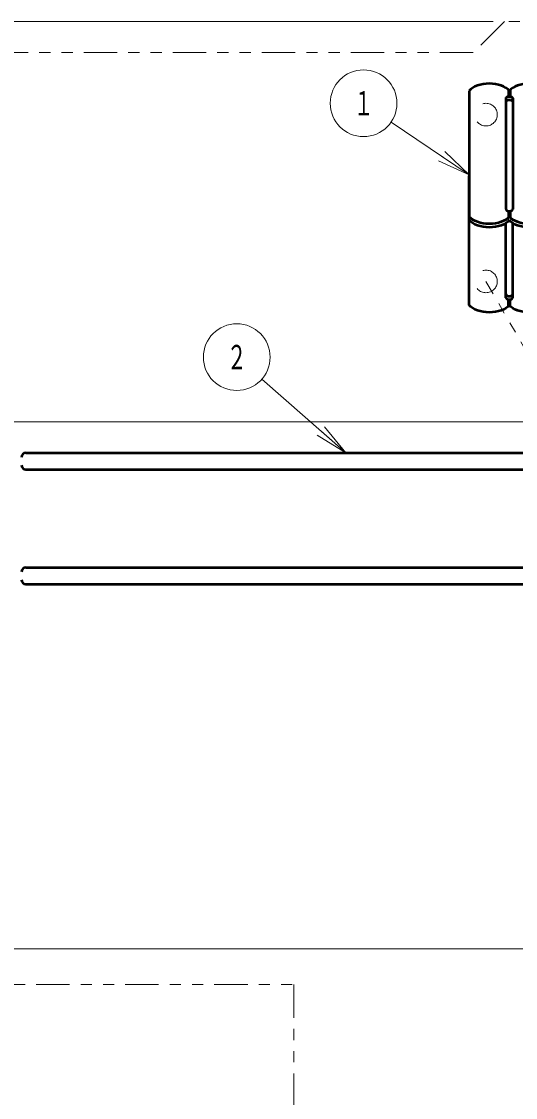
# Model space of a CAD drawing. Units: millimetres on the paper, scale 1:50. Extents: x -525 to 0, y -594 to 257.
# Drawn here: x -275 to -230.6, y 100.7 to 197.5 of the extents above; entities that cross this region are included whole.
import ezdxf
from ezdxf.enums import TextEntityAlignment as Align

# ---------------------------------------------------------------- set-up
doc = ezdxf.new("R2010")
doc.units = ezdxf.units.MM
doc.linetypes.add('USER1', pattern=[4.5, 2.5, -2])
doc.linetypes.add('USER3', pattern=[8, 3, -1, 1, -1, 1, -1])
doc.layers.add('LY_1', color=140, linetype='Continuous', lineweight=50)
doc.styles.add('ＭＳ ゴシック', font='')
doc.styles.get('ＭＳ ゴシック').set_extended_font_data('MS Gothic')

msp = doc.modelspace()

# ---------------------------------------------------------------- linework, layer by layer
at = {"layer": 'LY_1', "color": 7, "lineweight": 13}
for p, q in [((-232.583, 197.496), (-325.978, 197.496)), ((-234.742, 183.697), (-241.759, 188.459)), ((-236.943, 185.796), (-234.742, 183.697)), ((-234.742, 183.697), (-237.505, 184.968)), ((-234.742, 183.697), (-237.224, 185.382)), ((-245.828, 158.696), (-253.384, 165.334)), ((-217.598, 161.496), (-325.978, 161.496)), ((-245.828, 158.696), (-248.082, 160.676)), ((-247.752, 161.052), (-245.828, 158.696)), ((-245.828, 158.696), (-248.412, 160.3)), ((-217.598, 114.096), (-325.978, 114.096))]:
    msp.add_line(p, q, dxfattribs=at)
at = {"layer": 'LY_1'}
for p, q in [((-234.742, 191.262), (-234.742, 179.626)), ((-231.222, 191.347), (-231.222, 190.756)), ((-231.062, 191.347), (-231.062, 190.756)), ((-231.442, 190.59), (-231.442, 180.61)), ((-230.842, 190.59), (-230.842, 180.61)), ((-234.742, 171.985), (-234.742, 183.62)), ((-231.222, 180.444), (-231.222, 179.852)), ((-231.062, 180.444), (-231.062, 179.852)), ((-231.442, 172.657), (-231.442, 179.368)), ((-230.842, 172.657), (-230.842, 179.368)), ((-231.222, 171.899), (-231.222, 172.491)), ((-231.062, 171.899), (-231.062, 172.491)), ((-274.578, 158.696), (-217.078, 158.696)), ((-274.578, 157.196), (-217.078, 157.196)), ((-274.578, 148.396), (-217.078, 148.396)), ((-274.578, 146.896), (-217.078, 146.896))]:
    msp.add_line(p, q, dxfattribs=at)
at = {"layer": 'LY_1', "color": 7, "linetype": 'USER3', "lineweight": 13}
msp.add_line((-216.598, 145.296), (-233.242, 174.123), dxfattribs=at)
msp.add_lwpolyline([(-314.978, 169.373), (-314.978, 136.219), (-289.656, 110.896), (-250.495, 110.896), (-250.495, 96.585), (-232.006, 78.096), (-186.19, 78.096), (-182.887, 81.399), (-169.754, 81.399), (-148.422, 102.731), (-148.422, 167.28), (-174.71, 193.568), (-182.261, 193.568), (-186.189, 197.496), (-231.583, 197.496), (-234.383, 194.696), (-289.656, 194.696)], close=True, dxfattribs=at)
at = {"layer": 'LY_1'}
for points in [[(-231.142, 191.262), (-231.281, 191.401), (-231.453, 191.528), (-231.654, 191.639), (-231.88, 191.734), (-232.126, 191.809), (-232.389, 191.864), (-232.663, 191.898), (-232.942, 191.909), (-233.221, 191.898), (-233.494, 191.864), (-233.757, 191.809), (-234.004, 191.734), (-234.23, 191.639), (-234.431, 191.528), (-234.603, 191.401), (-234.742, 191.262)], [(-227.542, 191.262), (-227.681, 191.401), (-227.853, 191.528), (-228.054, 191.639), (-228.28, 191.734), (-228.526, 191.809), (-228.789, 191.864), (-229.063, 191.898), (-229.342, 191.909), (-229.621, 191.898), (-229.894, 191.864), (-230.157, 191.809), (-230.404, 191.734), (-230.63, 191.639), (-230.831, 191.528), (-231.003, 191.401), (-231.142, 191.262)], [(-231.442, 190.59), (-231.439, 190.612), (-231.432, 190.634), (-231.419, 190.656), (-231.402, 190.676), (-231.38, 190.695), (-231.354, 190.712), (-231.324, 190.726), (-231.292, 190.739), (-231.257, 190.749), (-231.219, 190.756), (-231.181, 190.76), (-231.142, 190.762), (-231.103, 190.76), (-231.064, 190.756), (-231.027, 190.749), (-230.992, 190.739), (-230.959, 190.726), (-230.93, 190.712), (-230.904, 190.695), (-230.882, 190.676), (-230.865, 190.656), (-230.852, 190.634), (-230.844, 190.612), (-230.842, 190.59)], [(-231.442, 190.279), (-231.439, 190.301), (-231.432, 190.323), (-231.419, 190.344), (-231.402, 190.365), (-231.38, 190.383), (-231.354, 190.4), (-231.324, 190.415), (-231.292, 190.428), (-231.257, 190.438), (-231.219, 190.445), (-231.181, 190.449), (-231.142, 190.451), (-231.103, 190.449), (-231.064, 190.445), (-231.027, 190.438), (-230.992, 190.428), (-230.959, 190.415), (-230.93, 190.4), (-230.904, 190.383), (-230.882, 190.365), (-230.865, 190.344), (-230.852, 190.323), (-230.844, 190.301), (-230.842, 190.279)], [(-231.442, 180.61), (-231.439, 180.587), (-231.432, 180.565), (-231.419, 180.544), (-231.402, 180.524), (-231.38, 180.505), (-231.354, 180.488), (-231.324, 180.473), (-231.292, 180.461), (-231.257, 180.451), (-231.219, 180.443), (-231.181, 180.439), (-231.142, 180.438), (-231.103, 180.439), (-231.064, 180.443), (-231.027, 180.451), (-230.992, 180.461), (-230.959, 180.473), (-230.93, 180.488), (-230.904, 180.505), (-230.882, 180.524), (-230.865, 180.544), (-230.852, 180.565), (-230.844, 180.587), (-230.842, 180.61)], [(-231.142, 179.938), (-231.281, 179.798), (-231.453, 179.672), (-231.654, 179.56), (-231.88, 179.466), (-232.126, 179.39), (-232.389, 179.335), (-232.663, 179.302), (-232.942, 179.29), (-233.221, 179.302), (-233.494, 179.335), (-233.757, 179.39), (-234.004, 179.466), (-234.23, 179.56), (-234.431, 179.672), (-234.603, 179.798), (-234.742, 179.938)], [(-231.142, 179.626), (-231.281, 179.487), (-231.453, 179.36), (-231.654, 179.249), (-231.88, 179.154), (-232.126, 179.079), (-232.389, 179.024), (-232.663, 178.99), (-232.942, 178.979), (-233.221, 178.99), (-233.494, 179.024), (-233.757, 179.079), (-234.004, 179.154), (-234.23, 179.249), (-234.431, 179.36), (-234.603, 179.487), (-234.742, 179.626)], [(-227.542, 179.938), (-227.681, 179.798), (-227.853, 179.672), (-228.054, 179.56), (-228.28, 179.466), (-228.526, 179.39), (-228.789, 179.335), (-229.063, 179.302), (-229.342, 179.29), (-229.621, 179.302), (-229.894, 179.335), (-230.157, 179.39), (-230.404, 179.466), (-230.63, 179.56), (-230.831, 179.672), (-231.003, 179.798), (-231.142, 179.938)], [(-227.542, 179.626), (-227.681, 179.487), (-227.853, 179.36), (-228.054, 179.249), (-228.28, 179.154), (-228.526, 179.079), (-228.789, 179.024), (-229.063, 178.99), (-229.342, 178.979), (-229.621, 178.99), (-229.894, 179.024), (-230.157, 179.079), (-230.404, 179.154), (-230.63, 179.249), (-230.831, 179.36), (-231.003, 179.487), (-231.142, 179.626)], [(-231.442, 172.968), (-231.439, 172.946), (-231.432, 172.924), (-231.419, 172.902), (-231.402, 172.882), (-231.38, 172.863), (-231.354, 172.846), (-231.324, 172.832), (-231.292, 172.819), (-231.257, 172.809), (-231.219, 172.802), (-231.181, 172.798), (-231.142, 172.796), (-231.103, 172.798), (-231.064, 172.802), (-231.027, 172.809), (-230.992, 172.819), (-230.959, 172.832), (-230.93, 172.846), (-230.904, 172.863), (-230.882, 172.882), (-230.865, 172.902), (-230.852, 172.924), (-230.844, 172.946), (-230.842, 172.968)], [(-231.442, 172.657), (-231.439, 172.634), (-231.432, 172.612), (-231.419, 172.591), (-231.402, 172.571), (-231.38, 172.552), (-231.354, 172.535), (-231.324, 172.52), (-231.292, 172.508), (-231.257, 172.498), (-231.219, 172.491), (-231.181, 172.486), (-231.142, 172.485), (-231.103, 172.486), (-231.064, 172.491), (-231.027, 172.498), (-230.992, 172.508), (-230.959, 172.52), (-230.93, 172.535), (-230.904, 172.552), (-230.882, 172.571), (-230.865, 172.591), (-230.852, 172.612), (-230.844, 172.634), (-230.842, 172.657)], [(-231.142, 171.985), (-231.281, 171.846), (-231.453, 171.719), (-231.654, 171.607), (-231.88, 171.513), (-232.126, 171.437), (-232.389, 171.382), (-232.663, 171.349), (-232.942, 171.338), (-233.221, 171.349), (-233.494, 171.382), (-233.757, 171.437), (-234.004, 171.513), (-234.23, 171.607), (-234.431, 171.719), (-234.603, 171.846), (-234.742, 171.985)], [(-227.542, 171.985), (-227.681, 171.846), (-227.853, 171.719), (-228.054, 171.607), (-228.28, 171.513), (-228.526, 171.437), (-228.789, 171.382), (-229.063, 171.349), (-229.342, 171.338), (-229.621, 171.349), (-229.894, 171.382), (-230.157, 171.437), (-230.404, 171.513), (-230.63, 171.607), (-230.831, 171.719), (-231.003, 171.846), (-231.142, 171.985)]]:
    msp.add_lwpolyline(points, dxfattribs=at)
at = {"layer": 'LY_1', "color": 7, "lineweight": 13}
for centre in [(-244.241, 190.144), (-255.638, 167.314)]:
    msp.add_circle(centre, 3, dxfattribs=at)
at = {"layer": 'LY_1', "color": 7, "linetype": 'USER1', "lineweight": 13}
for centre in [(-233.242, 189.123), (-233.242, 174.123)]:
    msp.add_circle(centre, 1.016, dxfattribs=at)
at = {"layer": 'LY_1'}
for centre, start, end in [((-274.578, 158.296), 90, 180), ((-274.578, 157.596), 180, 270), ((-274.578, 147.996), 90, 180), ((-274.578, 147.296), 180, 270)]:
    msp.add_arc(centre, 0.4, start, end, dxfattribs=at)

# ---------------------------------------------------------------- texts
at = {"layer": 'LY_1', "color": 7, "style": 'ＭＳ ゴシック', "width": 0.6}
for s, p in [('１', (-244.241, 190.144)), ('２', (-255.638, 167.314))]:
    msp.add_text(s, height=2.199, dxfattribs=at).set_placement(p, align=Align.MIDDLE_CENTER)

doc.saveas('drawing.dxf')
